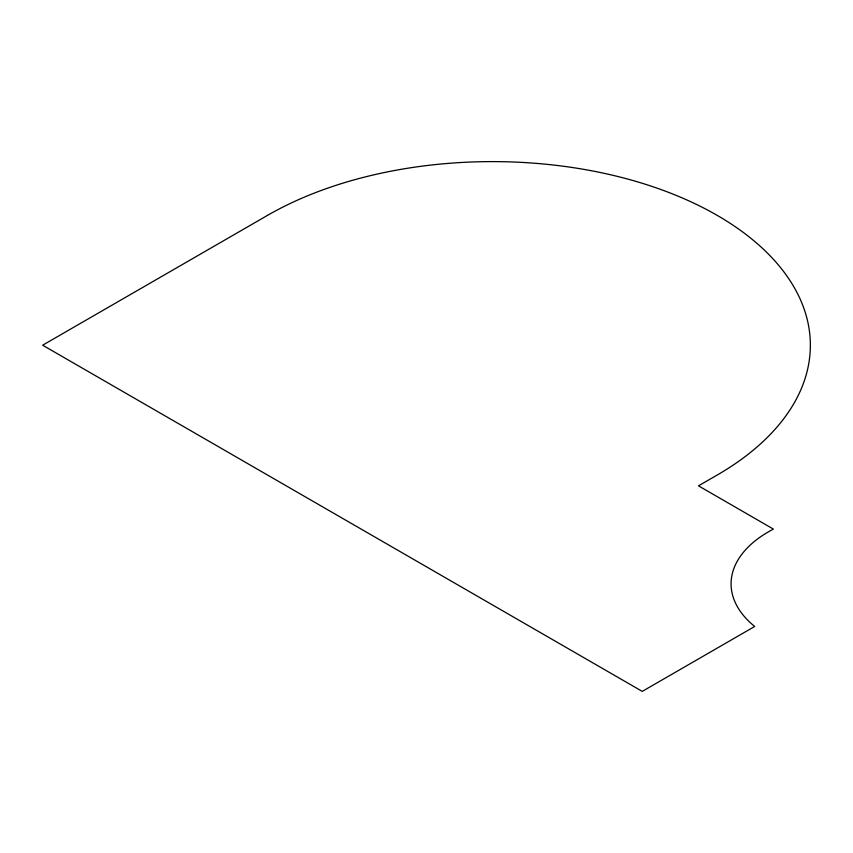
<?xml version="1.0" encoding="UTF-8"?>
<svg xmlns="http://www.w3.org/2000/svg" width="853" height="853" viewBox="0 0 853 853"><rect width="100%" height="100%" fill="white"/><g stroke="black" fill="none" stroke-linecap="round" stroke-linejoin="round"><path stroke-width="1.28" d="M267.501 215.382L42.65 345.209L642.256 691.388L754.692 626.475A127.257 73.475 0 0 1 773.426 529.116L698.479 485.837L717.213 475.025A317.988 183.587 0 0 0 717.213 215.382A317.988 183.587 0 0 0 267.501 215.382"/></g></svg>
